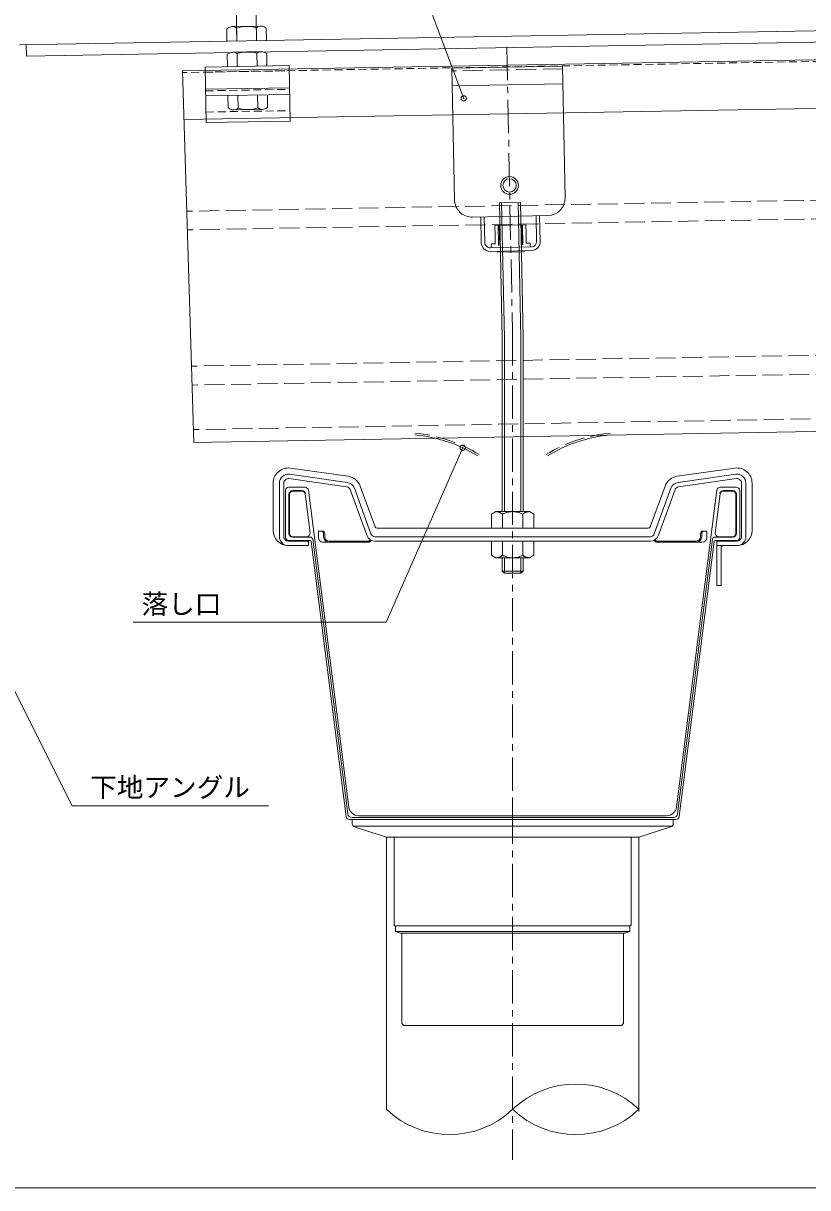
# Model space of a CAD drawing. Units: millimetres at full size, sheet at 1:3; details may follow other scales. Extents: x -593 to 9420, y -2143 to 398.
# Drawn here: x 870 to 1224, y -398 to 128 of the extents above; entities that cross this region are included whole.
import ezdxf
from ezdxf.enums import TextEntityAlignment as Align

# ---------------------------------------------------------------- set-up
doc = ezdxf.new("R2010")
doc.units = ezdxf.units.MM
doc.header["$LTSCALE"] = 3
doc.header["$PDMODE"] = 32
doc.header["$PDSIZE"] = 2.4
for name, pattern in [('CHAIN1', [8, 5, -1, 1, -1]), ('DASHED1', [1.8, 1.2, -0.6]), ('DASHED3', [4, 3, -1]), ('DOUBLE_CHAIN1', [8.8, 5, -1, 0.6, -0.6, 0.6, -1])]:
    doc.linetypes.add(name, pattern=pattern)
for name, color, linetype, lineweight in [('0-0', 7, 'Continuous', 9), ('0-2', 4, 'Continuous', 9), ('0-3', 2, 'Continuous', 9), ('0-4', 3, 'Continuous', 9), ('0-F', 6, 'Continuous', 9), ('1-0', 4, 'Continuous', 9), ('1-1', 6, 'Continuous', 9), ('F-F__J_ADD', 4, 'Continuous', 9)]:
    doc.layers.add(name, color=color, linetype=linetype, lineweight=lineweight)
doc.styles.add('ＭＳ ゴシック', font='')
doc.styles.get('ＭＳ ゴシック').set_extended_font_data('MS Gothic')

msp = doc.modelspace()

# ---------------------------------------------------------------- linework, layer by layer
at = {"layer": '0-0'}
for p, q in [((1068.98, 93.763), (1001.652, 273.371)), ((1068.531, -64.008), (1033.949, -142.716)), ((919.722, -142.716), (1033.949, -142.716)), ((862.294, -165.961), (892.13, -225.636)), ((980.827, -225.636), (892.13, -225.636))]:
    msp.add_line(p, q, dxfattribs=at)
for p in [(1068.98, 93.763), (1068.531, -64.008)]:
    msp.add_point(p, dxfattribs=at)
at = {"layer": '0-2'}
for p, q in [((1085.094, 46.573), (1086.319, -14.695)), ((1087.319, -14.674), (1086.093, 46.593)), ((1093.592, 46.743), (1094.817, -14.524)), ((1094.592, 46.763), (1095.817, -14.503)), ((1086.321, -14.905), (1086.321, -92.847)), ((1087.321, -14.904), (1087.321, -92.847)), ((1094.821, -14.904), (1094.821, -92.847)), ((1095.821, -14.903), (1095.821, -92.847)), ((1016.788, -76.86), (990.717, -73.196)), ((1165.354, -76.86), (1191.424, -73.196)), ((1016.12, -81.613), (990.049, -77.949)), ((1016.398, -79.632), (990.328, -75.968)), ((1165.743, -79.632), (1191.814, -75.968)), ((1166.022, -81.613), (1192.092, -77.949)), ((982.971, -101.347), (982.971, -79.929)), ((985.771, -104.147), (985.771, -79.929)), ((987.771, -104.147), (987.771, -79.929)), ((988.571, -83.347), (988.571, -104.347)), ((990.071, -81.847), (997.363, -81.847)), ((991.771, -83.347), (995.866, -83.347)), ((991.771, -83.547), (995.866, -83.547)), ((998.851, -83.157), (1017.067, -226.215)), ((1025.221, -103.515), (1017.721, -82.909)), ((1027.1, -102.831), (1019.6, -82.225)), ((1028.936, -99.689), (1022.232, -81.268)), ((1153.205, -99.689), (1159.91, -81.268)), ((1155.042, -102.831), (1162.541, -82.225)), ((1156.921, -103.515), (1164.421, -82.909)), ((1183.29, -83.157), (1165.074, -226.215)), ((1192.071, -81.847), (1184.778, -81.847)), ((1190.371, -83.347), (1186.275, -83.347)), ((1190.371, -83.547), (1186.275, -83.547)), ((1193.571, -83.347), (1193.571, -104.347)), ((1194.371, -104.147), (1194.371, -79.929)), ((1196.371, -104.147), (1196.371, -79.929)), ((1199.171, -101.347), (1199.171, -79.929)), ((990.071, -85.047), (990.071, -102.647)), ((990.271, -85.047), (990.271, -102.647)), ((997.354, -84.857), (999.595, -102.457)), ((1184.787, -84.857), (1182.546, -102.457)), ((1191.871, -85.047), (1191.871, -102.647)), ((1192.071, -85.047), (1192.071, -102.647)), ((1083.471, -92.847), (1081.471, -94.001)), ((1081.471, -94.001), (1081.471, -100.347)), ((1083.471, -92.847), (1098.671, -92.847)), ((1086.471, -94.001), (1086.471, -100.347)), ((1095.671, -94.001), (1095.671, -100.347)), ((1098.671, -92.847), (1100.671, -94.001)), ((1100.671, -94.001), (1100.671, -100.347)), ((991.771, -104.147), (998.107, -104.147)), ((991.771, -104.347), (999.812, -104.347)), ((1003.431, -101.547), (1003.431, -104.647)), ((1003.431, -101.647), (1005.206, -101.647)), ((1005.706, -102.547), (1005.706, -104.147)), ((1006.206, -102.547), (1006.206, -104.147)), ((1028.979, -104.147), (1091.071, -104.147)), ((1029.876, -100.347), (1091.071, -100.347)), ((1152.266, -100.347), (1091.071, -100.347)), ((1153.162, -104.147), (1091.071, -104.147)), ((1175.936, -102.547), (1175.936, -104.147)), ((1176.436, -102.547), (1176.436, -104.147)), ((1178.711, -101.647), (1176.936, -101.647)), ((1178.711, -101.647), (1178.711, -104.647)), ((1190.371, -104.347), (1182.33, -104.347)), ((1190.371, -104.147), (1184.034, -104.147)), ((998.951, -106.147), (989.771, -106.147)), ((998.931, -108.147), (989.771, -108.147)), ((990.071, -105.847), (999.586, -105.847)), ((998.931, -106.147), (998.931, -108.147)), ((1015.904, -230.536), (1000.082, -106.283)), ((1016.597, -229.249), (1000.804, -105.22)), ((1005.431, -106.647), (1026.239, -106.647)), ((1008.206, -106.147), (1026.071, -106.147)), ((1026.866, -105.542), (1026.071, -106.147)), ((1027.352, -105.801), (1026.239, -106.647)), ((1028.979, -106.147), (1091.071, -106.147)), ((1081.471, -112.492), (1081.471, -106.147)), ((1086.471, -112.492), (1086.471, -106.147)), ((1153.162, -106.147), (1091.071, -106.147)), ((1095.671, -112.492), (1095.671, -106.147)), ((1100.671, -112.492), (1100.671, -106.147)), ((1154.789, -105.801), (1155.902, -106.647)), ((1155.276, -105.542), (1156.071, -106.147)), ((1176.711, -106.647), (1155.902, -106.647)), ((1173.936, -106.147), (1156.071, -106.147)), ((1181.338, -105.22), (1165.545, -229.249)), ((1182.059, -106.283), (1166.238, -230.536)), ((1192.071, -105.847), (1182.555, -105.847)), ((1183.19, -106.147), (1183.19, -126.147)), ((1183.19, -106.147), (1192.371, -106.147)), ((1183.19, -106.147), (1183.19, -108.147)), ((1183.211, -108.147), (1192.371, -108.147)), ((1185.19, -109.147), (1185.19, -126.147)), ((1083.471, -113.647), (1081.471, -112.492)), ((1083.471, -113.647), (1098.671, -113.647)), ((1086.321, -119.647), (1086.321, -113.647)), ((1087.321, -120.647), (1087.321, -113.647)), ((1094.821, -120.647), (1094.821, -113.647)), ((1095.821, -119.647), (1095.821, -113.647)), ((1098.671, -113.647), (1100.671, -112.492)), ((1087.321, -120.647), (1086.321, -119.647)), ((1086.321, -119.647), (1095.821, -119.647)), ((1087.321, -120.647), (1094.821, -120.647)), ((1094.821, -120.647), (1095.821, -119.647)), ((1185.19, -126.147), (1183.19, -126.147)), ((1163.561, -230.997), (1018.581, -230.997)), ((1160.61, -230.147), (1021.531, -230.147)), ((1164.75, -231.847), (1017.392, -231.847)), ((1018.571, -231.847), (1018.571, -233.391)), ((1019.2, -231.847), (1163.099, -231.847)), ((1019.2, -234.847), (1163.099, -234.847)), ((1019.957, -235.294), (1034.072, -239.847)), ((1148.071, -239.848), (1162.531, -235.183)), ((1163.571, -233.755), (1163.571, -231.847)), ((1148.073, -239.847), (1034.071, -239.847)), ((1034.071, -239.847), (1034.071, -362.697)), ((1037.571, -279.847), (1037.571, -239.847)), ((1144.571, -279.847), (1144.571, -239.847)), ((1148.071, -239.847), (1148.071, -363.697)), ((1038.121, -279.847), (1037.821, -279.847)), ((1038.121, -279.847), (1091.071, -279.847)), ((1038.121, -279.847), (1038.121, -282.347)), ((1038.121, -282.347), (1091.071, -282.347)), ((1038.122, -282.347), (1040.472, -283.202)), ((1040.471, -283.202), (1091.071, -283.202)), ((1041.071, -323.996), (1041.071, -283.202)), ((1144.021, -279.847), (1091.071, -279.847)), ((1144.021, -282.347), (1091.071, -282.347)), ((1141.671, -283.202), (1091.071, -283.202)), ((1141.071, -323.996), (1141.071, -283.202)), ((1144.02, -282.347), (1141.67, -283.202)), ((1144.021, -279.847), (1144.321, -279.847)), ((1144.021, -279.847), (1144.021, -282.347)), ((1041.922, -324.847), (1041.071, -323.996)), ((1091.071, -324.847), (1041.921, -324.847)), ((1091.071, -324.847), (1140.221, -324.847)), ((1140.22, -324.847), (1141.071, -323.996))]:
    msp.add_line(p, q, dxfattribs=at)
at = {"layer": '0-2', "linetype": 'CHAIN1'}
for p, q in [((1091.071, -11.867), (1091.071, -385.511)), ((1091.071, -239.025), (1091.071, -223.883))]:
    msp.add_line(p, q, dxfattribs=at)
at = {"layer": '0-2', "linetype": 'DOUBLE_CHAIN1'}
for p, q in [((1083.471, -92.847), (1081.471, -94.001)), ((1081.471, -94.001), (1081.471, -100.347)), ((1083.471, -92.847), (1098.671, -92.847)), ((1086.471, -94.001), (1086.471, -100.347)), ((1095.671, -94.001), (1095.671, -100.347)), ((1098.671, -92.847), (1100.671, -94.001)), ((1100.671, -94.001), (1100.671, -100.347)), ((1081.471, -112.492), (1081.471, -106.147)), ((1086.471, -112.492), (1086.471, -106.147)), ((1095.671, -112.492), (1095.671, -106.147)), ((1083.471, -113.647), (1081.471, -112.492)), ((1083.471, -113.647), (1098.671, -113.647)), ((1086.321, -119.647), (1086.321, -113.647)), ((1087.321, -120.647), (1087.321, -113.647)), ((1094.821, -120.647), (1094.821, -113.647)), ((1095.821, -119.647), (1095.821, -113.647)), ((1087.321, -120.647), (1086.321, -119.647)), ((1086.321, -119.647), (1095.821, -119.647)), ((1087.321, -120.647), (1094.821, -120.647)), ((1094.821, -120.647), (1095.821, -119.647))]:
    msp.add_line(p, q, dxfattribs=at)
msp.add_lwpolyline([(1098.671, -113.647), (1100.671, -112.492), (1100.671, -106.147)], dxfattribs=at)
at = {"layer": '0-2'}
for centre, radius, start, end in [((1075.801, -14.905), 10.52, 0, 1.146), ((1075.821, -14.904), 11.5, 0, 1.146), ((1075.821, -14.904), 19, 0, 1.146), ((1075.821, -14.903), 20, 0, 1.146), ((989.771, -79.929), 6.8, 82, 180), ((1192.371, -79.929), 6.8, 0, 98), ((989.771, -79.929), 4, 82, 180), ((989.771, -79.929), 2, 82, 180), ((1015.842, -83.593), 6.8, 20, 82), ((1166.3, -83.593), 6.8, 98, 160), ((1192.371, -79.929), 4, 0, 98), ((1192.371, -79.929), 2, 0, 98), ((990.071, -83.347), 1.5, 90, 180), ((991.771, -85.047), 1.7, 90, 180), ((991.771, -85.047), 1.5, 90, 180), ((995.866, -85.047), 1.7, 7.257, 90), ((995.866, -85.047), 1.5, 7.257, 90), ((995.866, -85.047), 1.5, 7.257, 90), ((997.363, -83.347), 1.5, 7.257, 90), ((1015.842, -83.593), 2, 20, 82), ((1015.842, -83.593), 4, 20, 82), ((1166.3, -83.593), 4, 98, 160), ((1166.3, -83.593), 2, 98, 160), ((1184.778, -83.347), 1.5, 90, 172.743), ((1186.275, -85.047), 1.7, 90, 172.743), ((1186.275, -85.047), 1.5, 90, 172.743), ((1190.371, -85.047), 1.7, 0, 90), ((1190.371, -85.047), 1.5, 0, 90), ((1192.071, -83.347), 1.5, 0, 90), ((1083.471, -97.321), 4.474, 47.897, 90), ((1091.071, -102.587), 9.74, 61.817, 118.183), ((1098.671, -97.321), 4.474, 90, 132.103), ((1029.876, -99.347), 1, 200, 270), ((1152.266, -99.347), 1, 270, 340), ((989.771, -101.347), 6.8, 180, 270), ((989.771, -104.147), 4, 180, 270), ((989.771, -104.147), 2, 180, 270), ((990.071, -104.347), 1.5, 180, 270), ((991.771, -102.647), 1.7, 180, 270), ((991.771, -102.647), 1.5, 180, 270), ((998.107, -102.647), 1.5, 270, 7.257), ((999.812, -105.347), 1, 7.257, 90), ((1005.431, -104.647), 2, 180, 270), ((1004.706, -102.647), 1, 0, 90), ((1005.206, -102.647), 1, 0, 90), ((1008.206, -104.147), 2.5, 180, 270), ((1008.206, -104.147), 2, 180, 270), ((1028.979, -102.147), 4, 200, 270), ((1028.979, -102.147), 2, 200, 270), ((1153.162, -102.147), 2, 270, 340), ((1153.162, -102.147), 4, 270, 340), ((1173.936, -104.147), 2.5, 270, 0), ((1173.936, -104.147), 2, 270, 0), ((1176.936, -102.647), 1, 90, 180), ((1177.436, -102.647), 1, 90, 180), ((1176.711, -104.647), 2, 270, 0), ((1182.33, -105.347), 1, 90, 172.743), ((1184.034, -102.647), 1.5, 172.743, 270), ((1190.371, -102.647), 1.7, 270, 0), ((1190.371, -102.647), 1.5, 270, 0), ((1192.071, -104.347), 1.5, 270, 0), ((1192.371, -101.347), 6.8, 270, 0), ((1192.371, -104.147), 4, 270, 0), ((1192.371, -104.147), 2, 270, 0), ((999.586, -106.347), 0.5, 7.257, 90), ((1182.555, -106.347), 0.5, 90, 172.743), ((1186.19, -109.147), 1, 90, 180), ((1083.471, -109.172), 4.474, 270, 312.103), ((1091.071, -103.907), 9.74, 241.817, 298.183), ((1098.671, -109.172), 4.474, 227.897, 270), ((1017.392, -230.347), 1.5, 187.257, 270), ((1017.392, -230.347), 1.5, 187.257, 270), ((1018.581, -228.997), 2, 187.257, 270), ((1021.531, -225.647), 4.5, 187.257, 270), ((1160.61, -225.647), 4.5, 270, 352.743), ((1163.561, -228.997), 2, 270, 352.743), ((1164.75, -230.347), 1.5, 270, 352.743), ((1020.571, -233.391), 2, 180, 252.121), ((1162.071, -233.755), 1.5, 287.878, 0), ((1119.571, -392.622), 41.325, 46.397, 133.603), ((1062.571, -332.772), 41.325, 226.397, 313.603), ((1119.571, -332.772), 41.325, 226.397, 313.603)]:
    msp.add_arc(centre, radius, start, end, dxfattribs=at)
at = {"layer": '0-2', "linetype": 'DOUBLE_CHAIN1'}
for centre, radius, start, end in [((1083.471, -97.321), 4.474, 47.897, 90), ((1091.071, -102.587), 9.74, 61.817, 118.183), ((1098.671, -97.321), 4.474, 90, 132.103), ((1083.471, -109.172), 4.474, 270, 312.103), ((1091.071, -103.907), 9.74, 241.817, 298.183), ((1098.671, -109.172), 4.474, 227.897, 270)]:
    msp.add_arc(centre, radius, start, end, dxfattribs=at)
at = {"layer": '0-3'}
for p, q in [((1320.388, 125.836), (868.358, 117.981)), ((871.463, 117.845), (871.55, 112.846)), ((1320.475, 120.837), (871.55, 112.846))]:
    msp.add_line(p, q, dxfattribs=at)
at = {"layer": '0-4'}
for p, q in [((966.198, 140.026), (966.553, 119.66)), ((975.119, 140.182), (975.475, 119.815)), ((977.353, 126.388), (964.446, 126.162)), ((966.451, 125.482), (966.553, 119.66)), ((975.373, 125.637), (975.474, 119.815)), ((978.927, 125.995), (979.837, 125.491)), ((979.837, 125.491), (979.935, 119.893)), ((1748.56, 120.314), (942.045, 106.236)), ((962.094, 119.582), (979.935, 119.893)), ((962.197, 113.643), (963.088, 114.178)), ((962.295, 108.045), (962.197, 113.643)), ((977.555, 114.851), (964.647, 114.626)), ((966.653, 113.945), (966.754, 108.123)), ((975.574, 114.101), (975.676, 108.279)), ((979.129, 114.458), (980.039, 113.954)), ((980.039, 113.954), (980.137, 108.357)), ((942.045, 106.236), (947.09, -61.591)), ((952.219, 107.869), (952.655, 82.873)), ((1749.223, 98.233), (942.709, 84.155)), ((952.393, 97.871), (990.387, 98.534)), ((952.445, 94.871), (990.44, 95.535)), ((962.522, 95.047), (962.619, 89.45)), ((967.083, 89.303), (966.981, 95.125)), ((976.004, 89.459), (975.903, 95.281)), ((980.461, 89.761), (980.363, 95.359)), ((962.619, 89.45), (963.528, 88.946)), ((979.569, 89.226), (980.461, 89.761)), ((978.01, 88.778), (965.102, 88.553)), ((952.655, 82.873), (990.649, 83.536)), ((1753.605, -47.513), (947.09, -61.591))]:
    msp.add_line(p, q, dxfattribs=at)
at = {"layer": '0-4', "linetype": 'DASHED1'}
for p, q in [((1748.574, 119.514), (942.059, 105.436)), ((952.259, 105.57), (990.253, 106.233)), ((952.405, 97.171), (990.4, 97.834)), ((952.573, 87.573), (990.567, 88.236))]:
    msp.add_line(p, q, dxfattribs=at)
at = {"layer": '0-4', "linetype": 'DASHED3'}
for p, q in [((1750.467, 56.876), (943.953, 42.799)), ((1750.72, 48.443), (944.206, 34.365)), ((1752.569, -13.06), (946.055, -27.137)), ((1752.826, -21.6), (946.311, -35.678)), ((1753.43, -41.715), (946.916, -55.793))]:
    msp.add_line(p, q, dxfattribs=at)
at = {"layer": '0-4'}
for points in [[(962.094, 119.582), (961.996, 125.179), (962.887, 125.715)], [(952.219, 107.869), (990.213, 108.533), (990.649, 83.536)]]:
    msp.add_lwpolyline(points, dxfattribs=at)
for centre, radius, start, end in [((971.149, 112.012), 14.265, 72.77497, 109.22297), ((977.408, 123.253), 3.135, 61.00197, 130.49297), ((964.502, 123.028), 3.135, 51.50997, 121.00097), ((964.703, 111.491), 3.135, 51.50997, 121.00097), ((971.35, 100.475), 14.265, 72.77497, 109.22297), ((977.61, 111.717), 3.135, 61.00197, 130.49297), ((971.307, 102.929), 14.265, 252.77698, 289.22498), ((977.955, 91.913), 3.135, 231.50698, 300.99797), ((965.049, 91.687), 3.135, 240.99898, 310.48998), ((1041.096, -123.081), 65.133, 58.316, 84.833), ((1141.046, -123.081), 65.133, 95.167, 121.684)]:
    msp.add_arc(centre, radius, start, end, dxfattribs=at)
at = {"layer": '0-4', "linetype": 'DASHED3'}
for centre, start, end in [((1041.096, -123.081), 58.138, 84.833), ((1141.046, -123.081), 95.167, 121.862)]:
    msp.add_arc(centre, 65.933, start, end, dxfattribs=at)
at = {"layer": '0-F'}
msp.add_circle((1089.687, 54.464), 4, dxfattribs=at)
at = {"layer": '1-0'}
msp.add_line((1094.592, 46.763), (1085.094, 46.573), dxfattribs=at)
for centre, radius in [((1075.801, -14.905), 10.52), ((1075.821, -14.904), 11.5), ((1075.821, -14.904), 19), ((1075.821, -14.903), 20)]:
    msp.add_arc(centre, radius, 0, 1.146, dxfattribs=at)
at = {"layer": '1-1', "linetype": 'CHAIN1'}
msp.add_line((1088.436, 117.033), (1091.013, -11.869), dxfattribs=at)
at = {"layer": '1-1'}
for p, q in [((1113.614, 108.354), (1063.624, 107.354)), ((1064.812, 47.966), (1063.624, 107.354)), ((1114.802, 48.965), (1113.614, 108.354)), ((1113.774, 100.355), (1063.784, 99.355)), ((1106.964, 40.807), (1072.97, 40.127)), ((1076.901, 28.604), (1076.67, 40.201)), ((1078.269, 40.233), (1078.501, 28.636)), ((1101.665, 40.701), (1101.896, 29.103)), ((1103.496, 29.135), (1103.264, 40.733)), ((1097.046, 36.608), (1097.13, 32.409)), ((1099.545, 26.656), (1080.949, 26.284)), ((1099.577, 25.056), (1080.981, 24.684)), ((1084.28, 24.75), (1084.29, 24.25)), ((1096.288, 24.49), (1084.29, 24.25)), ((1096.278, 24.99), (1096.288, 24.49))]:
    msp.add_line(p, q, dxfattribs=at)
at = {"layer": '1-1', "linetype": 'DASHED3'}
for p, q in [((1113.638, 107.154), (1063.648, 106.154)), ((1083.132, 32.129), (1083.212, 28.148)), ((1084.548, 36.358), (1084.748, 26.36)), ((1085.048, 36.368), (1085.248, 26.37)), ((1095.046, 36.568), (1095.246, 26.57)), ((1095.546, 36.578), (1095.746, 26.58)), ((1097.13, 32.409), (1097.209, 28.428)), ((1081.422, 27.612), (1081.449, 26.294)), ((1083.212, 28.148), (1081.912, 28.122)), ((1097.209, 28.428), (1098.509, 28.454)), ((1099.019, 27.964), (1099.045, 26.646))]:
    msp.add_line(p, q, dxfattribs=at)
at = {"layer": '1-1'}
msp.add_lwpolyline([(1097.046, 36.608), (1083.048, 36.328), (1083.132, 32.129)], dxfattribs=at)
msp.add_circle((1089.687, 54.464), 3, dxfattribs=at)
for centre, radius, start, end in [((1072.81, 48.126), 8, 181.14554, 271.14568), ((1106.804, 48.805), 8, 271.14568, 1.14554), ((1080.901, 28.684), 4, 181.14554, 271.14568), ((1080.901, 28.684), 2.4, 181.14554, 271.14568), ((1099.497, 29.055), 2.4, 271.14568, 1.14554), ((1099.497, 29.055), 4, 271.14568, 1.14554)]:
    msp.add_arc(centre, radius, start, end, dxfattribs=at)
at = {"layer": '1-1', "linetype": 'DASHED3'}
for centre, start, end in [((1081.922, 27.622), 91.146, 181.146), ((1098.519, 27.954), 1.146, 91.146)]:
    msp.add_arc(centre, 0.5, start, end, dxfattribs=at)
at = {"layer": 'F-F__J_ADD'}
msp.add_line((1854.057, -398.1), (667.857, -398.1), dxfattribs=at)

# ---------------------------------------------------------------- texts
at = {"layer": '0-0', "style": 'ＭＳ ゴシック'}
for s, p in [('落し口', (923.531, -141.588)), ('下地アングル', (900.395, -224.347))]:
    msp.add_text(s, height=8.798, dxfattribs=at).set_placement(p, align=Align.BOTTOM_LEFT)

doc.saveas('drawing.dxf')
